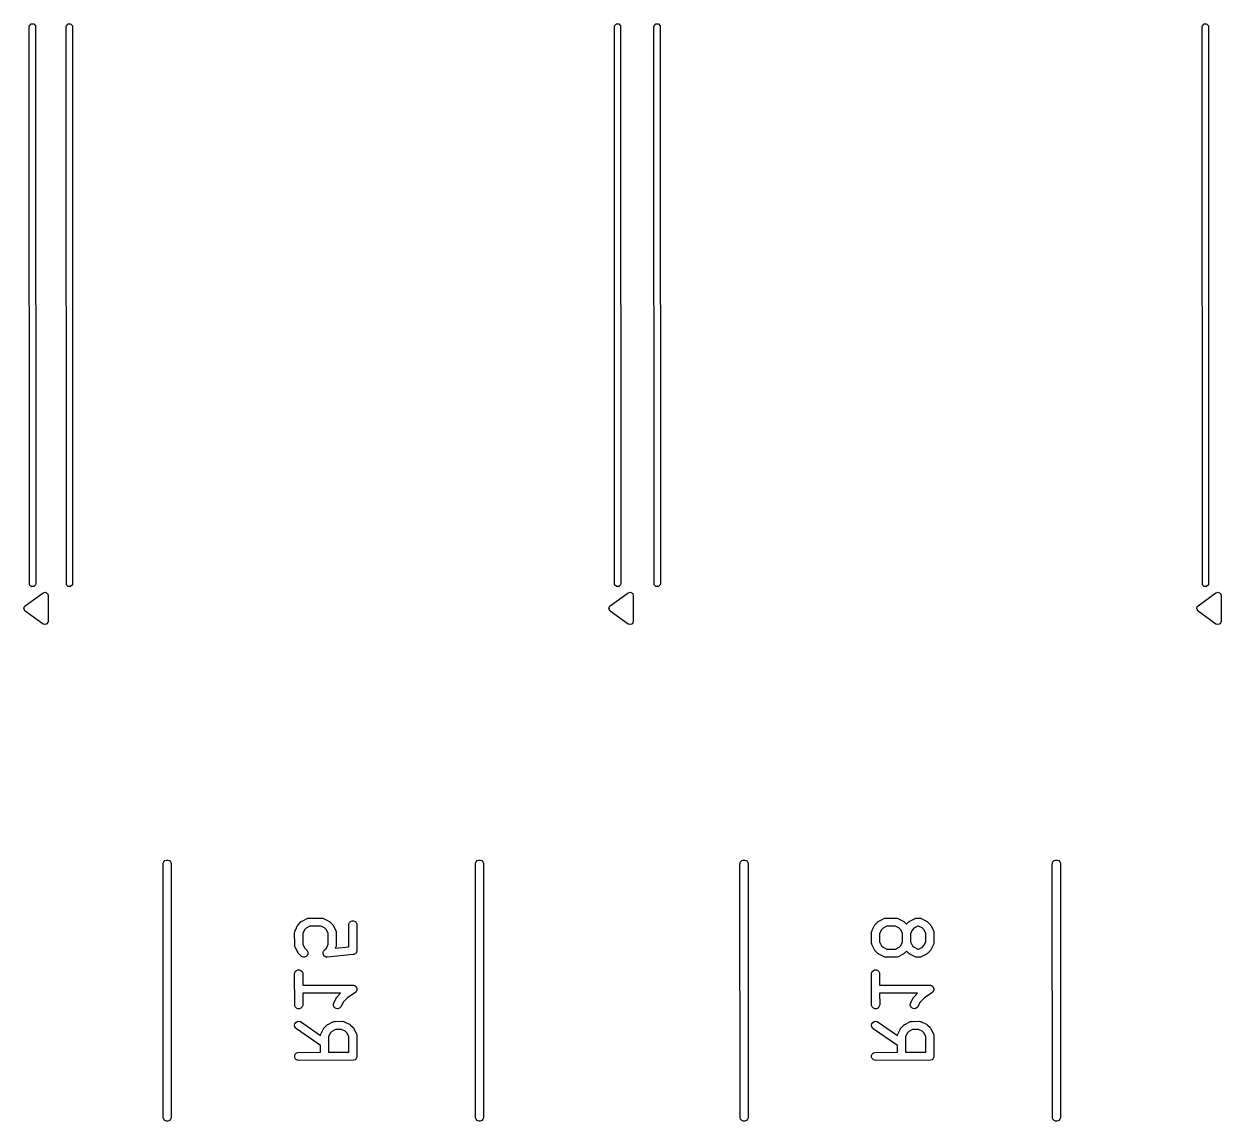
# Model space of a CAD drawing. Extents: x 208 to 341, y -149 to -108.
# Drawn here: x 310.37 to 332.47, y -148.56 to -128.31 of the extents above; entities that cross this region are included whole.
import ezdxf

# ---------------------------------------------------------------- set-up
doc = ezdxf.new("R2010")
doc.units = 0
doc.layers.add('BLACK', color=7, linetype='CONTINUOUS')

msp = doc.modelspace()

# ---------------------------------------------------------------- linework, layer by layer
at = {"layer": 'BLACK', "linetype": 'CONTINUOUS'}
for p, q in [((310.472332, -128.368057), (310.476899, -128.345096)), ((310.476899, -138.661018), (310.472332, -128.368057)), ((310.476899, -128.345096), (310.509371, -128.312624)), ((310.509371, -128.312624), (310.555293, -128.312624)), ((310.555293, -128.312624), (310.587765, -128.345096)), ((310.587765, -128.345096), (310.592332, -138.638057)), ((311.152332, -128.368057), (311.156899, -128.345096)), ((311.156899, -138.661018), (311.152332, -128.368057)), ((311.156899, -128.345096), (311.189371, -128.312624)), ((311.189371, -128.312624), (311.235293, -128.312624)), ((311.235293, -128.312624), (311.267765, -128.345096)), ((311.267765, -128.345096), (311.272332, -138.638057)), ((321.272332, -128.368057), (321.276899, -128.345096)), ((321.276899, -138.661018), (321.272332, -128.368057)), ((321.276899, -128.345096), (321.309371, -128.312624)), ((321.309371, -128.312624), (321.355293, -128.312624)), ((321.355293, -128.312624), (321.387765, -128.345096)), ((321.387765, -128.345096), (321.392332, -138.638057)), ((322.002332, -128.368057), (322.006899, -128.345096)), ((322.006899, -138.661018), (322.002332, -128.368057)), ((322.006899, -128.345096), (322.039371, -128.312624)), ((322.039371, -128.312624), (322.085293, -128.312624)), ((322.085293, -128.312624), (322.117765, -128.345096)), ((322.117765, -128.345096), (322.122332, -138.638057)), ((332.122332, -128.368057), (332.126899, -128.345096)), ((332.126899, -138.661018), (332.122332, -128.368057)), ((332.126899, -128.345096), (332.159371, -128.312624)), ((332.159371, -128.312624), (332.205293, -128.312624)), ((332.205293, -128.312624), (332.237765, -128.345096)), ((332.237765, -128.345096), (332.242332, -138.638057)), ((310.509371, -138.69349), (310.476899, -138.661018)), ((310.555293, -138.69349), (310.509371, -138.69349)), ((310.587765, -138.661018), (310.555293, -138.69349)), ((310.592332, -138.638057), (310.587765, -138.661018)), ((311.189371, -138.69349), (311.156899, -138.661018)), ((311.235293, -138.69349), (311.189371, -138.69349)), ((311.267765, -138.661018), (311.235293, -138.69349)), ((311.272332, -138.638057), (311.267765, -138.661018)), ((321.309371, -138.69349), (321.276899, -138.661018)), ((321.355293, -138.69349), (321.309371, -138.69349)), ((321.387765, -138.661018), (321.355293, -138.69349)), ((321.392332, -138.638057), (321.387765, -138.661018)), ((322.039371, -138.69349), (322.006899, -138.661018)), ((322.085293, -138.69349), (322.039371, -138.69349)), ((322.117765, -138.661018), (322.085293, -138.69349)), ((322.122332, -138.638057), (322.117765, -138.661018)), ((332.159371, -138.69349), (332.126899, -138.661018)), ((332.205293, -138.69349), (332.159371, -138.69349)), ((332.237765, -138.661018), (332.205293, -138.69349)), ((332.242332, -138.638057), (332.237765, -138.661018)), ((310.397042, -139.049533), (310.727042, -138.809533)), ((310.727042, -138.809533), (310.77169, -138.798791)), ((310.77169, -138.798791), (310.810856, -138.822767)), ((310.810856, -138.822767), (310.822332, -138.858057)), ((310.822332, -138.858057), (310.822332, -139.338057)), ((321.197042, -139.049533), (321.527042, -138.809533)), ((321.527042, -138.809533), (321.57169, -138.798791)), ((321.57169, -138.798791), (321.610856, -138.822767)), ((321.610856, -138.822767), (321.622332, -138.858057)), ((321.622332, -138.858057), (321.622332, -139.338057)), ((332.047042, -139.049533), (332.377042, -138.809533)), ((332.377042, -138.809533), (332.42169, -138.798791)), ((332.42169, -138.798791), (332.460856, -138.822767)), ((332.460856, -138.822767), (332.472332, -138.858057)), ((332.472332, -138.858057), (332.472332, -139.338057)), ((310.373066, -139.107415), (310.383808, -139.062767)), ((310.397042, -139.146581), (310.373066, -139.107415)), ((310.383808, -139.062767), (310.397042, -139.049533)), ((310.727042, -139.386581), (310.397042, -139.146581)), ((321.173066, -139.107415), (321.183808, -139.062767)), ((321.197042, -139.146581), (321.173066, -139.107415)), ((321.183808, -139.062767), (321.197042, -139.049533)), ((321.527042, -139.386581), (321.197042, -139.146581)), ((332.023066, -139.107415), (332.033808, -139.062767)), ((332.047042, -139.146581), (332.023066, -139.107415)), ((332.033808, -139.062767), (332.047042, -139.049533)), ((332.377042, -139.386581), (332.047042, -139.146581)), ((310.762332, -139.398057), (310.727042, -139.386581)), ((310.804758, -139.380483), (310.762332, -139.398057)), ((310.822332, -139.338057), (310.804758, -139.380483)), ((321.562332, -139.398057), (321.527042, -139.386581)), ((321.604758, -139.380483), (321.562332, -139.398057)), ((321.622332, -139.338057), (321.604758, -139.380483)), ((332.412332, -139.398057), (332.377042, -139.386581)), ((332.454758, -139.380483), (332.412332, -139.398057)), ((332.472332, -139.338057), (332.454758, -139.380483)), ((312.9409, -143.81645), (312.942364, -143.801584)), ((312.942364, -148.499416), (312.9409, -143.81645)), ((312.942364, -143.801584), (312.953742, -143.774116)), ((312.953742, -143.774116), (312.974766, -143.753092)), ((312.974766, -143.753092), (313.002234, -143.741714)), ((313.002234, -143.741714), (313.031966, -143.741714)), ((313.031966, -143.741714), (313.059434, -143.753092)), ((313.059434, -143.753092), (313.080458, -143.774116)), ((313.080458, -143.774116), (313.091836, -143.801584)), ((313.091836, -143.801584), (313.0933, -148.48455)), ((318.7067, -143.81645), (318.708164, -143.801584)), ((318.708164, -148.499416), (318.7067, -143.81645)), ((318.708164, -143.801584), (318.719542, -143.774116)), ((318.719542, -143.774116), (318.740566, -143.753092)), ((318.740566, -143.753092), (318.768034, -143.741714)), ((318.768034, -143.741714), (318.797766, -143.741714)), ((318.797766, -143.741714), (318.825234, -143.753092)), ((318.825234, -143.753092), (318.846258, -143.774116)), ((318.846258, -143.774116), (318.857636, -143.801584)), ((318.857636, -143.801584), (318.8591, -148.48455)), ((323.5909, -143.81645), (323.592364, -143.801584)), ((323.592364, -148.499416), (323.5909, -143.81645)), ((323.592364, -143.801584), (323.603742, -143.774116)), ((323.603742, -143.774116), (323.624766, -143.753092)), ((323.624766, -143.753092), (323.652234, -143.741714)), ((323.652234, -143.741714), (323.681966, -143.741714)), ((323.681966, -143.741714), (323.709434, -143.753092)), ((323.709434, -143.753092), (323.730458, -143.774116)), ((323.730458, -143.774116), (323.741836, -143.801584)), ((323.741836, -143.801584), (323.7433, -148.48455)), ((329.3567, -143.81645), (329.358164, -143.801584)), ((329.358164, -148.499416), (329.3567, -143.81645)), ((329.358164, -143.801584), (329.369542, -143.774116)), ((329.369542, -143.774116), (329.390566, -143.753092)), ((329.390566, -143.753092), (329.418034, -143.741714)), ((329.418034, -143.741714), (329.447766, -143.741714)), ((329.447766, -143.741714), (329.475234, -143.753092)), ((329.475234, -143.753092), (329.496258, -143.774116)), ((329.496258, -143.774116), (329.507636, -143.801584)), ((329.507636, -143.801584), (329.5091, -148.48455)), ((315.384041, -145.036181), (315.425718, -144.950291)), ((315.425718, -144.950291), (315.429683, -144.943992)), ((315.429683, -144.943992), (315.43044, -144.942165)), ((315.43044, -144.942165), (315.43157, -144.940993)), ((315.43157, -144.940993), (315.433551, -144.937848)), ((315.433551, -144.937848), (315.440045, -144.932215)), ((315.440045, -144.932215), (315.487386, -144.883181)), ((315.487386, -144.883181), (315.493135, -144.878462)), ((315.493135, -144.878462), (315.494435, -144.876964)), ((315.494435, -144.876964), (315.495848, -144.876236)), ((315.495848, -144.876236), (315.498751, -144.873854)), ((315.498751, -144.873854), (315.507561, -144.870204)), ((315.507561, -144.870204), (315.602116, -144.821513)), ((315.651228, -144.963506), (315.582477, -144.998909)), ((315.602116, -144.821513), (315.615847, -144.816258)), ((315.615847, -144.816258), (315.618536, -144.816066)), ((315.618536, -144.816066), (315.621025, -144.815036)), ((315.621025, -144.815036), (315.634094, -144.814961)), ((315.634094, -144.814961), (315.645037, -144.814184)), ((315.645037, -144.814184), (315.647146, -144.814887)), ((315.647146, -144.814887), (315.873752, -144.813595)), ((315.853964, -144.96235), (315.651228, -144.963506)), ((315.922586, -144.995647), (315.853964, -144.96235)), ((315.873752, -144.813595), (315.888384, -144.815036)), ((315.888384, -144.815036), (315.890873, -144.816067)), ((315.890873, -144.816067), (315.893561, -144.816258)), ((315.893561, -144.816258), (315.906554, -144.822562)), ((315.906554, -144.822562), (315.91542, -144.826235)), ((315.91542, -144.826235), (315.916642, -144.827457)), ((315.916642, -144.827457), (316.002531, -144.869132)), ((316.002531, -144.869132), (316.00883, -144.873096)), ((316.00883, -144.873096), (316.010658, -144.873854)), ((316.010658, -144.873854), (316.011828, -144.874984)), ((316.011828, -144.874984), (316.014974, -144.876964)), ((316.014974, -144.876964), (316.020606, -144.883458)), ((316.020606, -144.883458), (316.069642, -144.9308)), ((316.069642, -144.9308), (316.07436, -144.936549)), ((316.07436, -144.936549), (316.075859, -144.937849)), ((316.075859, -144.937849), (316.076586, -144.939262)), ((316.076586, -144.939262), (316.078969, -144.942165)), ((316.078969, -144.942165), (316.082618, -144.950975)), ((316.082618, -144.950975), (316.13131, -145.04553)), ((316.37018, -144.936214), (316.371621, -144.921582)), ((316.371378, -145.344605), (316.37018, -144.936214)), ((316.371621, -144.921582), (316.38282, -144.894546)), ((316.38282, -144.894546), (316.403512, -144.873854)), ((316.403512, -144.873854), (316.430548, -144.862655)), ((316.430548, -144.862655), (316.459812, -144.862655)), ((316.459812, -144.862655), (316.486848, -144.873854)), ((316.486848, -144.873854), (316.50754, -144.894546)), ((316.50754, -144.894546), (316.518739, -144.921582)), ((316.518739, -144.921582), (316.52018, -145.412404)), ((326.034041, -145.036181), (326.075718, -144.950291)), ((326.075718, -144.950291), (326.079683, -144.943992)), ((326.079683, -144.943992), (326.08044, -144.942165)), ((326.08044, -144.942165), (326.08157, -144.940993)), ((326.08157, -144.940993), (326.083551, -144.937848)), ((326.083551, -144.937848), (326.090045, -144.932215)), ((326.090045, -144.932215), (326.137386, -144.883181)), ((326.137386, -144.883181), (326.143135, -144.878462)), ((326.143135, -144.878462), (326.144435, -144.876964)), ((326.144435, -144.876964), (326.145848, -144.876236)), ((326.145848, -144.876236), (326.148751, -144.873854)), ((326.148751, -144.873854), (326.157561, -144.870204)), ((326.157561, -144.870204), (326.252116, -144.821513)), ((326.301268, -144.963485), (326.232477, -144.998909)), ((326.252116, -144.821513), (326.265847, -144.816258)), ((326.265847, -144.816258), (326.268536, -144.816066)), ((326.268536, -144.816066), (326.271025, -144.815036)), ((326.271025, -144.815036), (326.284364, -144.814942)), ((326.284364, -144.814942), (326.295037, -144.814184)), ((326.295037, -144.814184), (326.297044, -144.814853)), ((326.297044, -144.814853), (326.476133, -144.813595)), ((326.456437, -144.962395), (326.301268, -144.963485)), ((326.524967, -144.995647), (326.456437, -144.962395)), ((326.476133, -144.813595), (326.490765, -144.815036)), ((326.490765, -144.815036), (326.493254, -144.816067)), ((326.493254, -144.816067), (326.495942, -144.816258)), ((326.495942, -144.816258), (326.508935, -144.822562)), ((326.508935, -144.822562), (326.517801, -144.826235)), ((326.517801, -144.826235), (326.519023, -144.827457)), ((326.519023, -144.827457), (326.604912, -144.869132)), ((326.604912, -144.869132), (326.611211, -144.873096)), ((326.611211, -144.873096), (326.613039, -144.873854)), ((326.613039, -144.873854), (326.614209, -144.874984)), ((326.614209, -144.874984), (326.617355, -144.876964)), ((326.617355, -144.876964), (326.622987, -144.883458)), ((326.622987, -144.883458), (326.66727, -144.926211)), ((326.66727, -144.926211), (326.708814, -144.883181)), ((326.708814, -144.883181), (326.714563, -144.878462)), ((326.714563, -144.878462), (326.715863, -144.876964)), ((326.715863, -144.876964), (326.717276, -144.876236)), ((326.717276, -144.876236), (326.720179, -144.873854)), ((326.720179, -144.873854), (326.728989, -144.870204)), ((326.728989, -144.870204), (326.823544, -144.821513)), ((326.873208, -144.963221), (326.803905, -144.998909)), ((326.823544, -144.821513), (326.837275, -144.816258)), ((326.837275, -144.816258), (326.839964, -144.816066)), ((326.839964, -144.816066), (326.842453, -144.815036)), ((326.842453, -144.815036), (326.860282, -144.814623)), ((326.860282, -144.814623), (326.866465, -144.814184)), ((326.866465, -144.814184), (326.867295, -144.81446)), ((326.867295, -144.81446), (326.904704, -144.813595)), ((326.886097, -144.962923), (326.873208, -144.963221)), ((326.953538, -144.995647), (326.886097, -144.962923)), ((326.904704, -144.813595), (326.919336, -144.815036)), ((326.919336, -144.815036), (326.921825, -144.816067)), ((326.921825, -144.816067), (326.924513, -144.816258)), ((326.924513, -144.816258), (326.937506, -144.822562)), ((326.937506, -144.822562), (326.946372, -144.826235)), ((326.946372, -144.826235), (326.947594, -144.827457)), ((326.947594, -144.827457), (327.033483, -144.869132)), ((327.033483, -144.869132), (327.039782, -144.873096)), ((327.039782, -144.873096), (327.04161, -144.873854)), ((327.04161, -144.873854), (327.04278, -144.874984)), ((327.04278, -144.874984), (327.045926, -144.876964)), ((327.045926, -144.876964), (327.051558, -144.883458)), ((327.051558, -144.883458), (327.100594, -144.9308)), ((327.100594, -144.9308), (327.105312, -144.936549)), ((327.105312, -144.936549), (327.106811, -144.937849)), ((327.106811, -144.937849), (327.107538, -144.939262)), ((327.107538, -144.939262), (327.109921, -144.942165)), ((327.109921, -144.942165), (327.11357, -144.950975)), ((327.11357, -144.950975), (327.162262, -145.04553)), ((315.37018, -145.079071), (315.371621, -145.064439)), ((315.371472, -145.305676), (315.37018, -145.079071)), ((315.371621, -145.064439), (315.372651, -145.06195)), ((315.372651, -145.06195), (315.372843, -145.059261)), ((315.372843, -145.059261), (315.379149, -145.046262)), ((315.379149, -145.046262), (315.38282, -145.037403)), ((315.38282, -145.037403), (315.384041, -145.036181)), ((315.552232, -145.030237), (315.518935, -145.09886)), ((315.518935, -145.09886), (315.520091, -145.301595)), ((315.582477, -144.998909), (315.552232, -145.030237)), ((315.953913, -145.025891), (315.922586, -144.995647)), ((315.989316, -145.094642), (315.953913, -145.025891)), ((315.990472, -145.297378), (315.989316, -145.094642)), ((316.13131, -145.04553), (316.136565, -145.059261)), ((316.136565, -145.059261), (316.136756, -145.06195)), ((316.136756, -145.06195), (316.137787, -145.064439)), ((316.137787, -145.064439), (316.137861, -145.077508)), ((316.137861, -145.077508), (316.138639, -145.088451)), ((316.138639, -145.088451), (316.137935, -145.09056)), ((316.137935, -145.09056), (316.139228, -145.317166)), ((326.02018, -145.079071), (326.021621, -145.064439)), ((326.021438, -145.258159), (326.02018, -145.079071)), ((326.021621, -145.064439), (326.022651, -145.06195)), ((326.022651, -145.06195), (326.022843, -145.059261)), ((326.022843, -145.059261), (326.029149, -145.046262)), ((326.029149, -145.046262), (326.03282, -145.037403)), ((326.03282, -145.037403), (326.034041, -145.036181)), ((326.202232, -145.030237), (326.16898, -145.098767)), ((326.16898, -145.098767), (326.17007, -145.253935)), ((326.232477, -144.998909), (326.202232, -145.030237)), ((326.556294, -145.025891), (326.524967, -144.995647)), ((326.591718, -145.094682), (326.556294, -145.025891)), ((326.592808, -145.249851), (326.591718, -145.094682)), ((326.773661, -145.030236), (326.740409, -145.098766)), ((326.740409, -145.098766), (326.741499, -145.253935)), ((326.803905, -144.998909), (326.773661, -145.030236)), ((326.984865, -145.025891), (326.953538, -144.995647)), ((327.020289, -145.094682), (326.984865, -145.025891)), ((327.021379, -145.249851), (327.020289, -145.094682)), ((327.162262, -145.04553), (327.167517, -145.059261)), ((327.167517, -145.059261), (327.167708, -145.06195)), ((327.167708, -145.06195), (327.168739, -145.064439)), ((327.168739, -145.064439), (327.168832, -145.077778)), ((327.168832, -145.077778), (327.169591, -145.088451)), ((327.169591, -145.088451), (327.168921, -145.090458)), ((327.168921, -145.090458), (327.17018, -145.269547)), ((315.370769, -145.307786), (315.371472, -145.305676)), ((315.371546, -145.318728), (315.370769, -145.307786)), ((315.371621, -145.331798), (315.371546, -145.318728)), ((315.372651, -145.334286), (315.371621, -145.331798)), ((315.372843, -145.336976), (315.372651, -145.334286)), ((315.378098, -145.350708), (315.372843, -145.336976)), ((315.42679, -145.44526), (315.378098, -145.350708)), ((315.520091, -145.301595), (315.555495, -145.370344)), ((315.555495, -145.370344), (315.593452, -145.40699)), ((315.593452, -145.40699), (315.602779, -145.418355)), ((315.90663, -145.418355), (315.915872, -145.408782)), ((315.915872, -145.408782), (315.921324, -145.402119)), ((315.921324, -145.402119), (315.923359, -145.401027)), ((315.923359, -145.401027), (315.957176, -145.365999)), ((315.957176, -145.365999), (315.990472, -145.297378)), ((316.120321, -145.370452), (316.371378, -145.344605)), ((316.125366, -145.360055), (316.120321, -145.370452)), ((316.126588, -145.358834), (316.125366, -145.360055)), ((316.130257, -145.349974), (316.126588, -145.358834)), ((316.136565, -145.336976), (316.130257, -145.349974)), ((316.136756, -145.334286), (316.136565, -145.336976)), ((316.137787, -145.331798), (316.136756, -145.334286)), ((316.139228, -145.317166), (316.137787, -145.331798)), ((316.52018, -145.412404), (316.519647, -145.417815)), ((326.020769, -145.260167), (326.021438, -145.258159)), ((326.021527, -145.270839), (326.020769, -145.260167)), ((326.021621, -145.284179), (326.021527, -145.270839)), ((326.022651, -145.286667), (326.021621, -145.284179)), ((326.022843, -145.289357), (326.022651, -145.286667)), ((326.028098, -145.303089), (326.022843, -145.289357)), ((326.07679, -145.397641), (326.028098, -145.303089)), ((326.08044, -145.406453), (326.07679, -145.397641)), ((326.082823, -145.409357), (326.08044, -145.406453)), ((326.083551, -145.41077), (326.082823, -145.409357)), ((326.085049, -145.412069), (326.083551, -145.41077)), ((326.089767, -145.417818), (326.085049, -145.412069)), ((326.17007, -145.253935), (326.205495, -145.322725)), ((326.205495, -145.322725), (326.236823, -145.352971)), ((326.236823, -145.352971), (326.305352, -145.386222)), ((326.305352, -145.386222), (326.460521, -145.385132)), ((326.460521, -145.385132), (326.529312, -145.349708)), ((326.529312, -145.349708), (326.559557, -145.31838)), ((326.559557, -145.31838), (326.592808, -145.249851)), ((326.741499, -145.253935), (326.776923, -145.322726)), ((326.776923, -145.322726), (326.808251, -145.352971)), ((326.808251, -145.352971), (326.875691, -145.385694)), ((326.875691, -145.385694), (326.88858, -145.385396)), ((326.88858, -145.385396), (326.957883, -145.349708)), ((326.957883, -145.349708), (326.988128, -145.31838)), ((326.988128, -145.31838), (327.021379, -145.249851)), ((327.106811, -145.410769), (327.100316, -145.416401)), ((327.10879, -145.407623), (327.106811, -145.410769)), ((327.109921, -145.406453), (327.10879, -145.407623)), ((327.110678, -145.404625), (327.109921, -145.406453)), ((327.114643, -145.398326), (327.110678, -145.404625)), ((327.156318, -145.312436), (327.114643, -145.398326)), ((327.15754, -145.311215), (327.156318, -145.312436)), ((327.161209, -145.302355), (327.15754, -145.311215)), ((327.167517, -145.289357), (327.161209, -145.302355)), ((327.167708, -145.286667), (327.167517, -145.289357)), ((327.168739, -145.284179), (327.167708, -145.286667)), ((327.17018, -145.269547), (327.168739, -145.284179)), ((315.43044, -145.454072), (315.42679, -145.44526)), ((315.432823, -145.456976), (315.43044, -145.454072)), ((315.433551, -145.458389), (315.432823, -145.456976)), ((315.435049, -145.459688), (315.433551, -145.458389)), ((315.439767, -145.465437), (315.435049, -145.459688)), ((315.498751, -145.522383), (315.439767, -145.465437)), ((315.525787, -145.533582), (315.498751, -145.522383)), ((315.55505, -145.533582), (315.525787, -145.533582)), ((315.582086, -145.522383), (315.55505, -145.533582)), ((315.602779, -145.50169), (315.582086, -145.522383)), ((315.602779, -145.418355), (315.613978, -145.445391)), ((315.613978, -145.474654), (315.602779, -145.50169)), ((315.613978, -145.445391), (315.613978, -145.474654)), ((315.89434, -145.452783), (315.895431, -145.449167)), ((315.895431, -145.463692), (315.89434, -145.452783)), ((315.895431, -145.445392), (315.899625, -145.435266)), ((315.895431, -145.449167), (315.895431, -145.445392)), ((315.895431, -145.474654), (315.895431, -145.463692)), ((315.896876, -145.478142), (315.895431, -145.474654)), ((315.897252, -145.481902), (315.896876, -145.478142)), ((315.902434, -145.491563), (315.897252, -145.481902)), ((315.899625, -145.435266), (315.902793, -145.424767)), ((315.90663, -145.501691), (315.902434, -145.491563)), ((315.902793, -145.424767), (315.905184, -145.421843)), ((315.905184, -145.421843), (315.90663, -145.418355)), ((315.909301, -145.504362), (315.90663, -145.501691)), ((315.911086, -145.507689), (315.909301, -145.504362)), ((315.919568, -145.514629), (315.911086, -145.507689)), ((315.927322, -145.522383), (315.919568, -145.514629)), ((315.93081, -145.523828), (315.927322, -145.522383)), ((315.933734, -145.52622), (315.93081, -145.523828)), ((315.944233, -145.529387), (315.933734, -145.52622)), ((315.954359, -145.533582), (315.944233, -145.529387)), ((315.958134, -145.533582), (315.954359, -145.533582)), ((315.96175, -145.534673), (315.958134, -145.533582)), ((315.976453, -145.534651), (315.96175, -145.534673)), ((316.449371, -145.485963), (315.976453, -145.534651)), ((316.459812, -145.485963), (316.449371, -145.485963)), ((316.463265, -145.484532), (316.459812, -145.485963)), ((316.467059, -145.484142), (316.463265, -145.484532)), ((316.476718, -145.478959), (316.467059, -145.484142)), ((316.486848, -145.474764), (316.476718, -145.478959)), ((316.489519, -145.472092), (316.486848, -145.474764)), ((316.492846, -145.470308), (316.489519, -145.472092)), ((316.499786, -145.461825), (316.492846, -145.470308)), ((316.50754, -145.454072), (316.499786, -145.461825)), ((316.508985, -145.450583), (316.50754, -145.454072)), ((316.511377, -145.44766), (316.508985, -145.450583)), ((316.514544, -145.437162), (316.511377, -145.44766)), ((316.518739, -145.427036), (316.514544, -145.437162)), ((316.519291, -145.42143), (316.518739, -145.427036)), ((316.51983, -145.419644), (316.519291, -145.42143)), ((316.519647, -145.417815), (316.51983, -145.419644)), ((326.138802, -145.465159), (326.089767, -145.417818)), ((326.144435, -145.471654), (326.138802, -145.465159)), ((326.14758, -145.473633), (326.144435, -145.471654)), ((326.148751, -145.474764), (326.14758, -145.473633)), ((326.150578, -145.475521), (326.148751, -145.474764)), ((326.156878, -145.479486), (326.150578, -145.475521)), ((326.242767, -145.521161), (326.156878, -145.479486)), ((326.243989, -145.522383), (326.242767, -145.521161)), ((326.252848, -145.526052), (326.243989, -145.522383)), ((326.265847, -145.53236), (326.252848, -145.526052)), ((326.268536, -145.532551), (326.265847, -145.53236)), ((326.271025, -145.533582), (326.268536, -145.532551)), ((326.285657, -145.535023), (326.271025, -145.533582)), ((326.464744, -145.533764), (326.285657, -145.535023)), ((326.466752, -145.534434), (326.464744, -145.533764)), ((326.477424, -145.533675), (326.466752, -145.534434)), ((326.490765, -145.533582), (326.477424, -145.533675)), ((326.493254, -145.53255), (326.490765, -145.533582)), ((326.495942, -145.53236), (326.493254, -145.53255)), ((326.509674, -145.527105), (326.495942, -145.53236)), ((326.60423, -145.478412), (326.509674, -145.527105)), ((326.613039, -145.474764), (326.60423, -145.478412)), ((326.615941, -145.472381), (326.613039, -145.474764)), ((326.617355, -145.471654), (326.615941, -145.472381)), ((326.618654, -145.470155), (326.617355, -145.471654)), ((326.624404, -145.465437), (326.618654, -145.470155)), ((326.665947, -145.422406), (326.624404, -145.465437)), ((326.71023, -145.465159), (326.665947, -145.422406)), ((326.715863, -145.471654), (326.71023, -145.465159)), ((326.719008, -145.473633), (326.715863, -145.471654)), ((326.720179, -145.474764), (326.719008, -145.473633)), ((326.722006, -145.475521), (326.720179, -145.474764)), ((326.728306, -145.479486), (326.722006, -145.475521)), ((326.814195, -145.521161), (326.728306, -145.479486)), ((326.815417, -145.522383), (326.814195, -145.521161)), ((326.824276, -145.526052), (326.815417, -145.522383)), ((326.837275, -145.53236), (326.824276, -145.526052)), ((326.839964, -145.532551), (326.837275, -145.53236)), ((326.842453, -145.533582), (326.839964, -145.532551)), ((326.857085, -145.535023), (326.842453, -145.533582)), ((326.894492, -145.534157), (326.857085, -145.535023)), ((326.895323, -145.534434), (326.894492, -145.534157)), ((326.901505, -145.533994), (326.895323, -145.534434)), ((326.919336, -145.533582), (326.901505, -145.533994)), ((326.921825, -145.53255), (326.919336, -145.533582)), ((326.924513, -145.53236), (326.921825, -145.53255)), ((326.938245, -145.527105), (326.924513, -145.53236)), ((327.032801, -145.478412), (326.938245, -145.527105)), ((327.04161, -145.474764), (327.032801, -145.478412)), ((327.044512, -145.472381), (327.04161, -145.474764)), ((327.045926, -145.471654), (327.044512, -145.472381)), ((327.047225, -145.470155), (327.045926, -145.471654)), ((327.052975, -145.465437), (327.047225, -145.470155)), ((327.100316, -145.416401), (327.052975, -145.465437)), ((315.37018, -145.840976), (315.371621, -145.826344)), ((315.371621, -146.427036), (315.37018, -145.840976)), ((315.371621, -145.826344), (315.38282, -145.799308)), ((315.38282, -145.799308), (315.403512, -145.778616)), ((315.403512, -145.778616), (315.430548, -145.767417)), ((315.430548, -145.767417), (315.459812, -145.767417)), ((315.459812, -145.767417), (315.486848, -145.778616)), ((315.486848, -145.778616), (315.50754, -145.799308)), ((315.50754, -145.799308), (315.518739, -145.826344)), ((315.518739, -145.826344), (315.519296, -146.053004)), ((326.02018, -145.840976), (326.021621, -145.826344)), ((326.021621, -146.427036), (326.02018, -145.840976)), ((326.021621, -145.826344), (326.03282, -145.799308)), ((326.03282, -145.799308), (326.053512, -145.778616)), ((326.053512, -145.778616), (326.080548, -145.767417)), ((326.080548, -145.767417), (326.109812, -145.767417)), ((326.109812, -145.767417), (326.136848, -145.778616)), ((326.136848, -145.778616), (326.15754, -145.799308)), ((326.15754, -145.799308), (326.168739, -145.826344)), ((326.168739, -145.826344), (326.169296, -146.053004)), ((315.519296, -146.053004), (316.44518, -146.05169)), ((316.44518, -146.05169), (316.445232, -146.051695)), ((316.445232, -146.051695), (316.445259, -146.05169)), ((316.445259, -146.05169), (316.445335, -146.051705)), ((316.445335, -146.051705), (316.459812, -146.053131)), ((316.459812, -146.053131), (316.466672, -146.055972)), ((316.466672, -146.055972), (316.473954, -146.057429)), ((316.473954, -146.057429), (316.48006, -146.061518)), ((316.48006, -146.061518), (316.486848, -146.06433)), ((316.486848, -146.06433), (316.492096, -146.069578)), ((316.492096, -146.069578), (316.498269, -146.073712)), ((316.498269, -146.073712), (316.502346, -146.079828)), ((326.169296, -146.053004), (327.09518, -146.05169)), ((327.09518, -146.05169), (327.095232, -146.051695)), ((327.095232, -146.051695), (327.095259, -146.05169)), ((327.095259, -146.05169), (327.095335, -146.051705)), ((327.095335, -146.051705), (327.109812, -146.053131)), ((327.109812, -146.053131), (327.116672, -146.055972)), ((327.116672, -146.055972), (327.123954, -146.057429)), ((327.123954, -146.057429), (327.13006, -146.061518)), ((327.13006, -146.061518), (327.136848, -146.06433)), ((327.136848, -146.06433), (327.142096, -146.069578)), ((327.142096, -146.069578), (327.148269, -146.073712)), ((327.148269, -146.073712), (327.152346, -146.079828)), ((316.218198, -146.200592), (315.519661, -146.201584)), ((315.519661, -146.201584), (315.52018, -146.412404)), ((316.087129, -146.392595), (316.140003, -146.283625)), ((316.140003, -146.283625), (316.143967, -146.277325)), ((316.143967, -146.277325), (316.144725, -146.275498)), ((316.144725, -146.275498), (316.145822, -146.274378)), ((316.145822, -146.274378), (316.147835, -146.271182)), ((316.147835, -146.271182), (316.155358, -146.264657)), ((316.155358, -146.264657), (316.218198, -146.200592)), ((316.345174, -146.283485), (316.266417, -146.363776)), ((316.480761, -146.191571), (316.345174, -146.283485)), ((316.486848, -146.18905), (316.480761, -146.191571)), ((316.49183, -146.184067), (316.486848, -146.18905)), ((316.498158, -146.179778), (316.49183, -146.184067)), ((316.502289, -146.173608), (316.498158, -146.179778)), ((316.50754, -146.168358), (316.502289, -146.173608)), ((316.502346, -146.079828), (316.50754, -146.085022)), ((316.50754, -146.085022), (316.510381, -146.091881)), ((316.510352, -146.161568), (316.50754, -146.168358)), ((316.514441, -146.155463), (316.510352, -146.161568)), ((316.510381, -146.091881), (316.514501, -146.098061)), ((316.515897, -146.148182), (316.514441, -146.155463)), ((316.514501, -146.098061), (316.515926, -146.105269)), ((316.518739, -146.141322), (316.515897, -146.148182)), ((316.515926, -146.105269), (316.518739, -146.112058)), ((316.518739, -146.112058), (316.518739, -146.119484)), ((316.518739, -146.119484), (316.52018, -146.126769)), ((316.52018, -146.126769), (316.518739, -146.133973)), ((316.518739, -146.133973), (316.518739, -146.141322)), ((326.868198, -146.200592), (326.169661, -146.201584)), ((326.169661, -146.201584), (326.17018, -146.412404)), ((326.737129, -146.392595), (326.790003, -146.283625)), ((326.790003, -146.283625), (326.793967, -146.277325)), ((326.793967, -146.277325), (326.794725, -146.275498)), ((326.794725, -146.275498), (326.795822, -146.274378)), ((326.795822, -146.274378), (326.797835, -146.271182)), ((326.797835, -146.271182), (326.805358, -146.264657)), ((326.805358, -146.264657), (326.868198, -146.200592)), ((326.995174, -146.283485), (326.916417, -146.363776)), ((327.130761, -146.191571), (326.995174, -146.283485)), ((327.136848, -146.18905), (327.130761, -146.191571)), ((327.14183, -146.184067), (327.136848, -146.18905)), ((327.148158, -146.179778), (327.14183, -146.184067)), ((327.152289, -146.173608), (327.148158, -146.179778)), ((327.15754, -146.168358), (327.152289, -146.173608)), ((327.152346, -146.079828), (327.15754, -146.085022)), ((327.15754, -146.085022), (327.160381, -146.091881)), ((327.160352, -146.161568), (327.15754, -146.168358)), ((327.164441, -146.155463), (327.160352, -146.161568)), ((327.160381, -146.091881), (327.164501, -146.098061)), ((327.165897, -146.148182), (327.164441, -146.155463)), ((327.164501, -146.098061), (327.165926, -146.105269)), ((327.168739, -146.141322), (327.165897, -146.148182)), ((327.165926, -146.105269), (327.168739, -146.112058)), ((327.168739, -146.112058), (327.168739, -146.119484)), ((327.168739, -146.119484), (327.17018, -146.126769)), ((327.17018, -146.126769), (327.168739, -146.133973)), ((327.168739, -146.133973), (327.168739, -146.141322)), ((315.38282, -146.454072), (315.371621, -146.427036)), ((315.403512, -146.474764), (315.38282, -146.454072)), ((315.430548, -146.485963), (315.403512, -146.474764)), ((315.459812, -146.485963), (315.430548, -146.485963)), ((315.486848, -146.474764), (315.459812, -146.485963)), ((315.50754, -146.454072), (315.486848, -146.474764)), ((315.518739, -146.427036), (315.50754, -146.454072)), ((315.52018, -146.412404), (315.518739, -146.427036)), ((316.085055, -146.421785), (316.087129, -146.392595)), ((316.094309, -146.449546), (316.085055, -146.421785)), ((316.113482, -146.471654), (316.094309, -146.449546)), ((316.139657, -146.484741), (316.113482, -146.471654)), ((316.168847, -146.486815), (316.139657, -146.484741)), ((316.196608, -146.477561), (316.168847, -146.486815)), ((316.218716, -146.458388), (316.196608, -146.477561)), ((316.226548, -146.445945), (316.218716, -146.458388)), ((316.266417, -146.363776), (316.226548, -146.445945)), ((326.03282, -146.454072), (326.021621, -146.427036)), ((326.053512, -146.474764), (326.03282, -146.454072)), ((326.080548, -146.485963), (326.053512, -146.474764)), ((326.109812, -146.485963), (326.080548, -146.485963)), ((326.136848, -146.474764), (326.109812, -146.485963)), ((326.15754, -146.454072), (326.136848, -146.474764)), ((326.168739, -146.427036), (326.15754, -146.454072)), ((326.17018, -146.412404), (326.168739, -146.427036)), ((326.735055, -146.421785), (326.737129, -146.392595)), ((326.744309, -146.449546), (326.735055, -146.421785)), ((326.763482, -146.471654), (326.744309, -146.449546)), ((326.789657, -146.484741), (326.763482, -146.471654)), ((326.818847, -146.486815), (326.789657, -146.484741)), ((326.846608, -146.477561), (326.818847, -146.486815)), ((326.868716, -146.458388), (326.846608, -146.477561)), ((326.876548, -146.445945), (326.868716, -146.458388)), ((326.916417, -146.363776), (326.876548, -146.445945)), ((315.393309, -146.739187), (315.417988, -146.72346)), ((315.417988, -146.72346), (315.446805, -146.718375)), ((315.446805, -146.718375), (315.475376, -146.724704)), ((315.475376, -146.724704), (315.846441, -146.983114)), ((315.983751, -146.774966), (316.078306, -146.726275)), ((316.078306, -146.726275), (316.092037, -146.72102)), ((316.092037, -146.72102), (316.094726, -146.720828)), ((316.094726, -146.720828), (316.097215, -146.719798)), ((316.097215, -146.719798), (316.111012, -146.719671)), ((316.111012, -146.719671), (316.121227, -146.718946)), ((316.121227, -146.718946), (316.123073, -146.719561)), ((316.123073, -146.719561), (316.254704, -146.718357)), ((316.254704, -146.718357), (316.269336, -146.719798)), ((316.269336, -146.719798), (316.271825, -146.720829)), ((316.271825, -146.720829), (316.274513, -146.72102)), ((316.274513, -146.72102), (316.287506, -146.727324)), ((316.287506, -146.727324), (316.296372, -146.730997)), ((316.296372, -146.730997), (316.297594, -146.732219)), ((316.297594, -146.732219), (316.383483, -146.773894)), ((326.043309, -146.739187), (326.067988, -146.72346)), ((326.067988, -146.72346), (326.096805, -146.718375)), ((326.096805, -146.718375), (326.125376, -146.724704)), ((326.125376, -146.724704), (326.496441, -146.983114)), ((326.633751, -146.774966), (326.728306, -146.726275)), ((326.728306, -146.726275), (326.742037, -146.72102)), ((326.742037, -146.72102), (326.744726, -146.720828)), ((326.744726, -146.720828), (326.747215, -146.719798)), ((326.747215, -146.719798), (326.761012, -146.719671)), ((326.761012, -146.719671), (326.771227, -146.718946)), ((326.771227, -146.718946), (326.773073, -146.719561)), ((326.773073, -146.719561), (326.904704, -146.718357)), ((326.904704, -146.718357), (326.919336, -146.719798)), ((326.919336, -146.719798), (326.921825, -146.720829)), ((326.921825, -146.720829), (326.924513, -146.72102)), ((326.924513, -146.72102), (326.937506, -146.727324)), ((326.937506, -146.727324), (326.946372, -146.730997)), ((326.946372, -146.730997), (326.947594, -146.732219)), ((326.947594, -146.732219), (327.033483, -146.773894)), ((315.370198, -146.791732), (315.376527, -146.763161)), ((315.375283, -146.820549), (315.370198, -146.791732)), ((315.39101, -146.845228), (315.375283, -146.820549)), ((315.376527, -146.763161), (315.393309, -146.739187)), ((315.40217, -146.854799), (315.39101, -146.845228)), ((315.847029, -147.164599), (315.40217, -146.854799)), ((315.849034, -146.964024), (315.855338, -146.95103)), ((315.855338, -146.95103), (315.859011, -146.942165)), ((315.859011, -146.942165), (315.860233, -146.940942)), ((315.860233, -146.940942), (315.901908, -146.855054)), ((315.901908, -146.855054), (315.905872, -146.848754)), ((315.905872, -146.848754), (315.90663, -146.846927)), ((315.90663, -146.846927), (315.90776, -146.845756)), ((315.90776, -146.845756), (315.90974, -146.842611)), ((315.90974, -146.842611), (315.916234, -146.836978)), ((315.916234, -146.836978), (315.963576, -146.787943)), ((315.963576, -146.787943), (315.969325, -146.783224)), ((315.969325, -146.783224), (315.970625, -146.781726)), ((315.970625, -146.781726), (315.972038, -146.780998)), ((315.972038, -146.780998), (315.974941, -146.778616)), ((315.974941, -146.778616), (315.983751, -146.774966)), ((316.028423, -146.934998), (315.995055, -147.003765)), ((316.058667, -146.903671), (316.028423, -146.934998)), ((316.127524, -146.868213), (316.058667, -146.903671)), ((316.235156, -146.867228), (316.127524, -146.868213)), ((316.303538, -146.900409), (316.235156, -146.867228)), ((316.334865, -146.930653), (316.303538, -146.900409)), ((316.370236, -146.999341), (316.334865, -146.930653)), ((316.383483, -146.773894), (316.389782, -146.777858)), ((316.389782, -146.777858), (316.39161, -146.778616)), ((316.39161, -146.778616), (316.39278, -146.779746)), ((316.39278, -146.779746), (316.395926, -146.781726)), ((316.395926, -146.781726), (316.401558, -146.78822)), ((316.401558, -146.78822), (316.450594, -146.835562)), ((316.450594, -146.835562), (316.455312, -146.841311)), ((316.455312, -146.841311), (316.456811, -146.842611)), ((316.456811, -146.842611), (316.457538, -146.844024)), ((316.457538, -146.844024), (316.459921, -146.846927)), ((316.459921, -146.846927), (316.46357, -146.855737)), ((316.46357, -146.855737), (316.512262, -146.950292)), ((316.512262, -146.950292), (316.517517, -146.964023)), ((326.020198, -146.791732), (326.026527, -146.763161)), ((326.025283, -146.820549), (326.020198, -146.791732)), ((326.04101, -146.845228), (326.025283, -146.820549)), ((326.026527, -146.763161), (326.043309, -146.739187)), ((326.05217, -146.854799), (326.04101, -146.845228)), ((326.497029, -147.164599), (326.05217, -146.854799)), ((326.499034, -146.964024), (326.505338, -146.95103)), ((326.505338, -146.95103), (326.509011, -146.942165)), ((326.509011, -146.942165), (326.510233, -146.940942)), ((326.510233, -146.940942), (326.551908, -146.855054)), ((326.551908, -146.855054), (326.555872, -146.848754)), ((326.555872, -146.848754), (326.55663, -146.846927)), ((326.55663, -146.846927), (326.55776, -146.845756)), ((326.55776, -146.845756), (326.55974, -146.842611)), ((326.55974, -146.842611), (326.566234, -146.836978)), ((326.566234, -146.836978), (326.613576, -146.787943)), ((326.613576, -146.787943), (326.619325, -146.783224)), ((326.619325, -146.783224), (326.620625, -146.781726)), ((326.620625, -146.781726), (326.622038, -146.780998)), ((326.622038, -146.780998), (326.624941, -146.778616)), ((326.624941, -146.778616), (326.633751, -146.774966)), ((326.678423, -146.934998), (326.645055, -147.003765)), ((326.708667, -146.903671), (326.678423, -146.934998)), ((326.777524, -146.868213), (326.708667, -146.903671)), ((326.885156, -146.867228), (326.777524, -146.868213)), ((326.953538, -146.900409), (326.885156, -146.867228)), ((326.984865, -146.930653), (326.953538, -146.900409)), ((327.020236, -146.999341), (326.984865, -146.930653)), ((327.033483, -146.773894), (327.039782, -146.777858)), ((327.039782, -146.777858), (327.04161, -146.778616)), ((327.04161, -146.778616), (327.04278, -146.779746)), ((327.04278, -146.779746), (327.045926, -146.781726)), ((327.045926, -146.781726), (327.051558, -146.78822)), ((327.051558, -146.78822), (327.100594, -146.835562)), ((327.100594, -146.835562), (327.105312, -146.841311)), ((327.105312, -146.841311), (327.106811, -146.842611)), ((327.106811, -146.842611), (327.107538, -146.844024)), ((327.107538, -146.844024), (327.109921, -146.846927)), ((327.109921, -146.846927), (327.11357, -146.855737)), ((327.11357, -146.855737), (327.162262, -146.950292)), ((327.162262, -146.950292), (327.167517, -146.964023)), ((315.846441, -146.983114), (315.847812, -146.969201)), ((315.847488, -147.290633), (315.847029, -147.164599)), ((315.847812, -146.969201), (315.848843, -146.966711)), ((315.848843, -146.966711), (315.849034, -146.964024)), ((315.995055, -147.003765), (315.995491, -147.123429)), ((315.995491, -147.123429), (315.996354, -147.128315)), ((315.996354, -147.128315), (315.995523, -147.132064)), ((315.995523, -147.132064), (315.9961, -147.290422)), ((316.371294, -147.289889), (316.370236, -146.999341)), ((316.517517, -146.964023), (316.517708, -146.966712)), ((316.517708, -146.966712), (316.518739, -146.969201)), ((316.518739, -146.969201), (316.518785, -146.981871)), ((316.518785, -146.981871), (316.519591, -146.993213)), ((316.519591, -146.993213), (316.518834, -146.995481)), ((316.518834, -146.995481), (316.52018, -147.364785)), ((326.496441, -146.983114), (326.497812, -146.969201)), ((326.497488, -147.290633), (326.497029, -147.164599)), ((326.497812, -146.969201), (326.498843, -146.966711)), ((326.498843, -146.966711), (326.499034, -146.964024)), ((326.645055, -147.003765), (326.645491, -147.123429)), ((326.645491, -147.123429), (326.646354, -147.128315)), ((326.646354, -147.128315), (326.645523, -147.132064)), ((326.645523, -147.132064), (326.6461, -147.290422)), ((327.021294, -147.289889), (327.020236, -146.999341)), ((327.167517, -146.964023), (327.167708, -146.966712)), ((327.167708, -146.966712), (327.168739, -146.969201)), ((327.168739, -146.969201), (327.168785, -146.981871)), ((327.168785, -146.981871), (327.169591, -146.993213)), ((327.169591, -146.993213), (327.168834, -146.995481)), ((327.168834, -146.995481), (327.17018, -147.364785)), ((315.371621, -147.350153), (315.38282, -147.323117)), ((315.371621, -147.379417), (315.371621, -147.350153)), ((315.38282, -147.406453), (315.371621, -147.379417)), ((315.38282, -147.323117), (315.403512, -147.302425)), ((315.403512, -147.302425), (315.430548, -147.291226)), ((315.430548, -147.291226), (315.847488, -147.290633)), ((315.9961, -147.290422), (316.371294, -147.289889)), ((316.518739, -147.379417), (316.50754, -147.406453)), ((316.52018, -147.364785), (316.518739, -147.379417)), ((326.021621, -147.350153), (326.03282, -147.323117)), ((326.021621, -147.379417), (326.021621, -147.350153)), ((326.03282, -147.406453), (326.021621, -147.379417)), ((326.03282, -147.323117), (326.053512, -147.302425)), ((326.053512, -147.302425), (326.080548, -147.291226)), ((326.080548, -147.291226), (326.497488, -147.290633)), ((326.6461, -147.290422), (327.021294, -147.289889)), ((327.168739, -147.379417), (327.15754, -147.406453)), ((327.17018, -147.364785), (327.168739, -147.379417)), ((315.403512, -147.427145), (315.38282, -147.406453)), ((315.430548, -147.438344), (315.403512, -147.427145)), ((315.44518, -147.439785), (315.430548, -147.438344)), ((316.459812, -147.438344), (315.44518, -147.439785)), ((316.486848, -147.427145), (316.459812, -147.438344)), ((316.50754, -147.406453), (316.486848, -147.427145)), ((326.053512, -147.427145), (326.03282, -147.406453)), ((326.080548, -147.438344), (326.053512, -147.427145)), ((326.09518, -147.439785), (326.080548, -147.438344)), ((327.109812, -147.438344), (326.09518, -147.439785)), ((327.136848, -147.427145), (327.109812, -147.438344)), ((327.15754, -147.406453), (327.136848, -147.427145)), ((312.953742, -148.526884), (312.942364, -148.499416)), ((313.091836, -148.499416), (313.080458, -148.526884)), ((313.0933, -148.48455), (313.091836, -148.499416)), ((318.719542, -148.526884), (318.708164, -148.499416)), ((318.857636, -148.499416), (318.846258, -148.526884)), ((318.8591, -148.48455), (318.857636, -148.499416)), ((323.603742, -148.526884), (323.592364, -148.499416)), ((323.741836, -148.499416), (323.730458, -148.526884)), ((323.7433, -148.48455), (323.741836, -148.499416)), ((329.369542, -148.526884), (329.358164, -148.499416)), ((329.507636, -148.499416), (329.496258, -148.526884)), ((329.5091, -148.48455), (329.507636, -148.499416)), ((312.974766, -148.547908), (312.953742, -148.526884)), ((313.002234, -148.559286), (312.974766, -148.547908)), ((313.031966, -148.559286), (313.002234, -148.559286)), ((313.059434, -148.547908), (313.031966, -148.559286)), ((313.080458, -148.526884), (313.059434, -148.547908)), ((318.740566, -148.547908), (318.719542, -148.526884)), ((318.768034, -148.559286), (318.740566, -148.547908)), ((318.797766, -148.559286), (318.768034, -148.559286)), ((318.825234, -148.547908), (318.797766, -148.559286)), ((318.846258, -148.526884), (318.825234, -148.547908)), ((323.624766, -148.547908), (323.603742, -148.526884)), ((323.652234, -148.559286), (323.624766, -148.547908)), ((323.681966, -148.559286), (323.652234, -148.559286)), ((323.709434, -148.547908), (323.681966, -148.559286)), ((323.730458, -148.526884), (323.709434, -148.547908)), ((329.390566, -148.547908), (329.369542, -148.526884)), ((329.418034, -148.559286), (329.390566, -148.547908)), ((329.447766, -148.559286), (329.418034, -148.559286)), ((329.475234, -148.547908), (329.447766, -148.559286)), ((329.496258, -148.526884), (329.475234, -148.547908))]:
    msp.add_line(p, q, dxfattribs=at)

doc.saveas('drawing.dxf')
